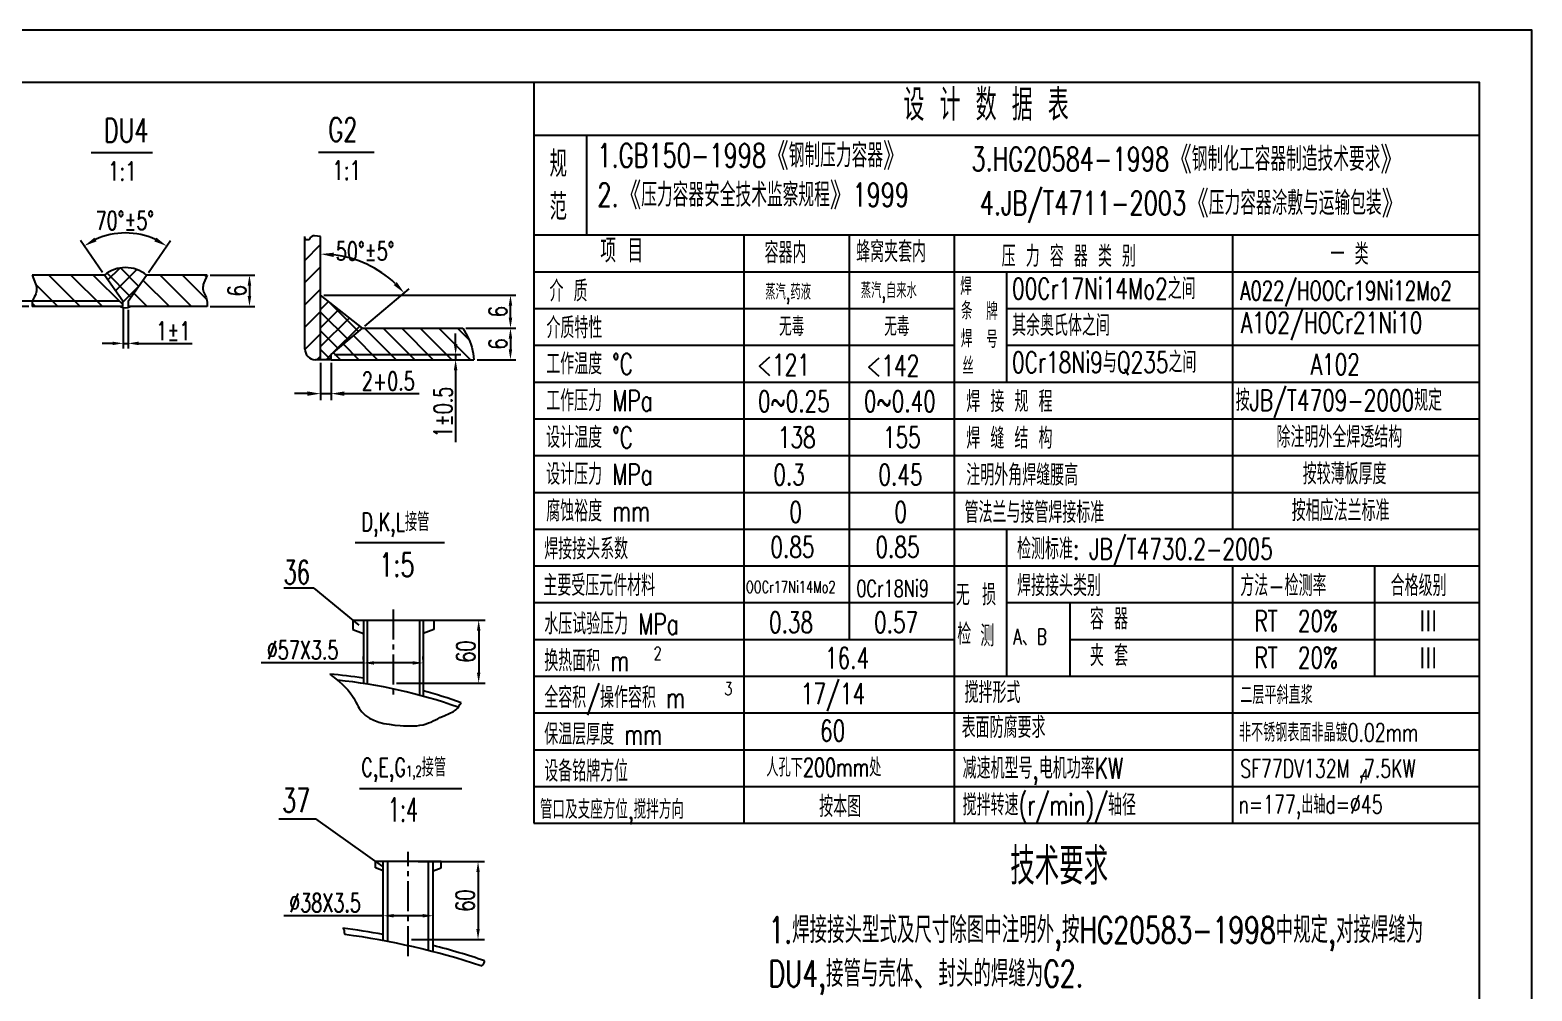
# Model space of a CAD drawing. Extents: x 946 to 3405, y -336 to 946.
# Drawn here: x 1253.6 to 1539.5, y 670.5 to 853.4 of the extents above; entities that cross this region are included whole.
import ezdxf

# ---------------------------------------------------------------- set-up
doc = ezdxf.new("R2010")
doc.units = 0
doc.header["$MEASUREMENT"] = 0
doc.linetypes.add('CENTER2', pattern=[28.575, 19.05, -3.175, 3.175, -3.175])
doc.linetypes.add('DIVIDE', pattern=[31.75, 12.7, -6.35, 0, -6.35, 0, -6.35])
doc.layers.get('0').update_dxf_attribs({"linetype": 'CONTINUOUS'})
doc.layers.get('DEFPOINTS').update_dxf_attribs({"linetype": 'CONTINUOUS'})
for name, color, linetype in [('中心线', 1, 'CENTER2'), ('双点划线', 2, 'DIVIDE'), ('图层1', 4, 'CONTINUOUS'), ('标注线', 3, 'CONTINUOUS'), ('粗实线', 7, 'CONTINUOUS'), ('细实线', 4, 'CONTINUOUS')]:
    doc.layers.add(name, color=color, linetype=linetype)
doc.styles.get("Standard").update_dxf_attribs({"font": 'romans.shx', "width": 0.7, "height": 3.5, "bigfont": 'hz129.shx'})
doc.styles.add('STYLE1', font='romans.shx', dxfattribs={"width": 0.7, "height": 3.5, "bigfont": 'hz129.shx'})
doc.dimstyles.new('ISO-25', dxfattribs={"dimtxt": 2.5, "dimasz": 2.5, "dimexe": 1.25, "dimexo": 0.625, "dimtad": 1, "dimdec": 0, "dimlfac": 4, "dimdsep": 46, "dimtxsty": 'STYLE1', "dimcen": 0, "dimclrd": 256, "dimclre": 256, "dimclrt": 256, "dimadec": 0, "dimazin": 0, "dimtfac": 1, "dimtdec": 0, "dimtmove": 0, "dimatfit": 3, "dimfxl": 1, "dimtolj": 1, "dimtzin": 0, "dimarcsym": 0})
doc.dimstyles.get("Standard").update_dxf_attribs({"dimtxt": 2.5, "dimasz": 2.5, "dimexe": 1.25, "dimexo": 0.625, "dimtad": 1, "dimdec": 0, "dimlfac": 4, "dimzin": 4, "dimdsep": 46, "dimtxsty": 'STYLE1', "dimcen": 0, "dimclrd": 256, "dimclre": 256, "dimclrt": 256, "dimadec": 0, "dimazin": 0, "dimtfac": 1, "dimtdec": 0, "dimtmove": 0, "dimatfit": 3, "dimfxl": 1, "dimtolj": 1, "dimtzin": 0, "dimarcsym": 0})

# ---------------------------------------------------------------- blocks, each defined once
blk = doc.blocks.new('*D0')
at = {"layer": 'DEFPOINTS', "color": 0}
for p in [(1308.94, 802.94), (1345.08, 802.94), (1345.08, 796.64)]:
    blk.add_point(p, dxfattribs=at)
at = {"layer": '标注线', "lineweight": -2}
for p, q in [((1309.57, 802.94), (1346.08, 802.94)), ((1345.08, 798.64), (1345.08, 800.94)), ((1345.71, 796.64), (1346.08, 796.64))]:
    blk.add_line(p, q, dxfattribs=at)
at = {"layer": '标注线'}
for points in [[(1344.75, 800.94), (1345.41, 800.94), (1345.08, 802.94)], [(1344.75, 798.64), (1345.41, 798.64), (1345.08, 796.64)]]:
    blk.add_solid(points, dxfattribs=at)
at = {"layer": '标注线', "insert": (1342.71, 799.79), "char_height": 3.5, "attachment_point": 5, "rotation": 90, "style": 'STYLE1'}
blk.add_mtext('\\A1;6', dxfattribs=at)
blk = doc.blocks.new('*D1')
at = {"layer": 'DEFPOINTS', "color": 0}
for p in [(1287.32, 806.76), (1287.32, 800.76), (1295.4, 800.76)]:
    blk.add_point(p, dxfattribs=at)
at = {"layer": '标注线', "lineweight": -2}
for p, q in [((1287.94, 806.76), (1296.4, 806.76)), ((1295.4, 804.76), (1295.4, 802.76)), ((1287.94, 800.76), (1296.4, 800.76))]:
    blk.add_line(p, q, dxfattribs=at)
at = {"layer": '标注线'}
for points in [[(1295.06, 804.76), (1295.73, 804.76), (1295.4, 806.76)], [(1295.06, 802.76), (1295.73, 802.76), (1295.4, 800.76)]]:
    blk.add_solid(points, dxfattribs=at)
at = {"layer": '标注线', "insert": (1293.02, 803.76), "char_height": 3.5, "attachment_point": 5, "rotation": 90, "style": 'STYLE1'}
blk.add_mtext('\\A1;6', dxfattribs=at)
blk = doc.blocks.new('*D2')
at = {"layer": 'DEFPOINTS', "color": 0}
for p in [(1335.99, 796.64), (1338.08, 790.64), (1345.08, 790.64)]:
    blk.add_point(p, dxfattribs=at)
at = {"layer": '标注线', "lineweight": -2}
for p, q in [((1336.61, 796.64), (1346.08, 796.64)), ((1345.08, 794.64), (1345.08, 792.64)), ((1338.71, 790.64), (1346.08, 790.64))]:
    blk.add_line(p, q, dxfattribs=at)
at = {"layer": '标注线'}
for points in [[(1344.75, 794.64), (1345.41, 794.64), (1345.08, 796.64)], [(1344.75, 792.64), (1345.41, 792.64), (1345.08, 790.64)]]:
    blk.add_solid(points, dxfattribs=at)
at = {"layer": '标注线', "insert": (1342.71, 793.64), "char_height": 3.5, "attachment_point": 5, "rotation": 90, "style": 'STYLE1'}
blk.add_mtext('\\A1;6', dxfattribs=at)
blk = doc.blocks.new('*D3')
at = {"layer": 'DEFPOINTS', "color": 0}
for p in [(1271.34, 801.08), (1272.29, 800.76), (1272.29, 793.75)]:
    blk.add_point(p, dxfattribs=at)
at = {"layer": '标注线', "lineweight": -2}
for p, q in [((1271.34, 800.46), (1271.34, 792.75)), ((1272.29, 800.14), (1272.29, 792.75)), ((1269.34, 793.75), (1267.34, 793.75)), ((1271.34, 793.75), (1272.29, 793.75)), ((1274.29, 793.75), (1284.48, 793.75))]:
    blk.add_line(p, q, dxfattribs=at)
at = {"layer": '标注线'}
for points in [[(1269.34, 794.08), (1269.34, 793.41), (1271.34, 793.75)], [(1274.29, 794.08), (1274.29, 793.41), (1272.29, 793.75)]]:
    blk.add_solid(points, dxfattribs=at)
at = {"layer": '标注线', "insert": (1280.88, 796.12), "char_height": 3.5, "attachment_point": 5, "style": 'STYLE1'}
blk.add_mtext('\\A1;1%%p1', dxfattribs=at)
blk = doc.blocks.new('*D4')
at = {"layer": 'DEFPOINTS', "color": 0}
for p in [(1251.05, 800.76), (1254.06, 800.76), (1271.29, 801.76)]:
    blk.add_point(p, dxfattribs=at)
at = {"layer": '标注线', "lineweight": -2}
for p, q in [((1251.05, 803.76), (1251.05, 805.76)), ((1270.66, 801.76), (1250.05, 801.76)), ((1253.43, 800.76), (1250.05, 800.76)), ((1251.05, 801.76), (1251.05, 800.76)), ((1251.05, 798.76), (1251.05, 788.99))]:
    blk.add_line(p, q, dxfattribs=at)
at = {"layer": '标注线'}
for points in [[(1250.72, 803.76), (1251.39, 803.76), (1251.05, 801.76)], [(1250.72, 798.76), (1251.39, 798.76), (1251.05, 800.76)]]:
    blk.add_solid(points, dxfattribs=at)
at = {"layer": '标注线', "insert": (1248.68, 792.59), "char_height": 3.5, "attachment_point": 5, "rotation": 90, "style": 'STYLE1'}
blk.add_mtext('\\A1;1+1', dxfattribs=at)
blk = doc.blocks.new('*D5')
at = {"layer": 'DEFPOINTS', "color": 0}
for p in [(1274.56, 814.48), (1267.79, 806.76), (1275.79, 806.76), (1271.29, 801.76), (1272.29, 801.76)]:
    blk.add_point(p, dxfattribs=at)
at = {"layer": '标注线', "lineweight": -2}
for p, q in [((1267.43, 807.27), (1263.21, 813.3)), ((1276.15, 807.27), (1280.37, 813.3))]:
    blk.add_line(p, q, dxfattribs=at)
blk.add_arc((1271.79, 801.05), 13.71, 65.4619, 114.5381, dxfattribs=at)
at = {"layer": '标注线'}
for points in [[(1266.3, 813.16), (1265.89, 813.88), (1263.93, 812.28)], [(1277.69, 813.88), (1277.28, 813.16), (1279.65, 812.28)]]:
    blk.add_solid(points, dxfattribs=at)
at = {"layer": '标注线', "insert": (1271.67, 817.13), "char_height": 3.5, "attachment_point": 5, "style": 'STYLE1'}
blk.add_mtext('\\A1;70%%d%%p5%%d', dxfattribs=at)
blk = doc.blocks.new('*D6')
at = {"layer": 'DEFPOINTS', "color": 0}
for p in [(1308.94, 790.64), (1310.94, 790.64), (1310.94, 784.18)]:
    blk.add_point(p, dxfattribs=at)
at = {"layer": '标注线', "lineweight": -2}
for p, q in [((1308.94, 790.02), (1308.94, 782.93)), ((1310.94, 790.02), (1310.94, 782.93)), ((1306.44, 784.18), (1303.94, 784.18)), ((1308.94, 784.18), (1310.94, 784.18)), ((1313.44, 784.18), (1327.69, 784.18))]:
    blk.add_line(p, q, dxfattribs=at)
at = {"layer": '标注线'}
for points in [[(1306.44, 784.6), (1306.44, 783.77), (1308.94, 784.18)], [(1313.44, 784.6), (1313.44, 783.77), (1310.94, 784.18)]]:
    blk.add_solid(points, dxfattribs=at)
at = {"layer": '标注线', "insert": (1321.82, 786.56), "char_height": 3.5, "attachment_point": 5, "style": 'STYLE1'}
blk.add_mtext('\\A1;2+0.5', dxfattribs=at)
blk = doc.blocks.new('*D7')
at = {"layer": 'DEFPOINTS', "color": 0}
for p in [(1308.94, 814.11), (1320.36, 807.33), (1316.9, 796.64), (1308.94, 790.64), (1310.94, 791.64)]:
    blk.add_point(p, dxfattribs=at)
at = {"layer": '标注线', "lineweight": -2}
blk.add_line((1317.38, 797.04), (1325.82, 804.13), dxfattribs=at)
blk.add_arc((1308.94, 789.96), 20.79, 46.8955, 83.1045, dxfattribs=at)
at = {"layer": '标注线'}
for points in [[(1311.41, 810.18), (1311.46, 811.01), (1308.94, 810.75)], [(1323.45, 805.42), (1322.84, 804.85), (1324.87, 803.32)]]:
    blk.add_solid(points, dxfattribs=at)
at = {"layer": '标注线', "insert": (1317.41, 811.32), "char_height": 3.5, "attachment_point": 5, "style": 'STYLE1'}
blk.add_mtext('\\A1;50%%d%%p5%%d', dxfattribs=at)
blk = doc.blocks.new('*D8')
at = {"layer": 'DEFPOINTS', "color": 0}
for p in [(1310.94, 791.61), (1334.64, 790.64), (1334.64, 790.64)]:
    blk.add_point(p, dxfattribs=at)
at = {"layer": '标注线', "lineweight": -2}
for p, q in [((1334.64, 793.61), (1334.64, 795.61)), ((1311.57, 791.61), (1335.64, 791.61)), ((1334.01, 790.64), (1333.64, 790.64)), ((1334.64, 791.61), (1334.64, 790.64)), ((1334.64, 788.64), (1334.64, 774.97))]:
    blk.add_line(p, q, dxfattribs=at)
at = {"layer": '标注线'}
for points in [[(1334.3, 793.61), (1334.97, 793.61), (1334.64, 791.61)], [(1334.3, 788.64), (1334.97, 788.64), (1334.64, 790.64)]]:
    blk.add_solid(points, dxfattribs=at)
at = {"layer": '标注线', "insert": (1332.26, 780.67), "char_height": 3.5, "attachment_point": 5, "rotation": 90, "style": 'STYLE1'}
blk.add_mtext('\\A1;1%%p0.5', dxfattribs=at)
blk = doc.blocks.new('*D9')
at = {"layer": 'DEFPOINTS', "color": 0}
for p in [(1326.91, 695.1), (1325.61, 680.27), (1338.91, 680.27)]:
    blk.add_point(p, dxfattribs=at)
at = {"layer": '标注线', "lineweight": -2}
for p, q in [((1327.53, 695.1), (1340.16, 695.1)), ((1338.91, 693.1), (1338.91, 682.27)), ((1326.23, 680.27), (1340.16, 680.27))]:
    blk.add_line(p, q, dxfattribs=at)
at = {"layer": '标注线'}
for points in [[(1338.58, 693.1), (1339.24, 693.1), (1338.91, 695.1)], [(1338.58, 682.27), (1339.24, 682.27), (1338.91, 680.27)]]:
    blk.add_solid(points, dxfattribs=at)
at = {"layer": '标注线', "insert": (1336.46, 687.68), "char_height": 3.5, "attachment_point": 5, "rotation": 90, "style": 'STYLE1'}
blk.add_mtext('\\A1;60', dxfattribs=at)
blk = doc.blocks.new('*D10')
at = {"layer": 'DEFPOINTS', "color": 0}
for p in [(1320.86, 684.8), (1320.86, 683.36), (1330.36, 684.02)]:
    blk.add_point(p, dxfattribs=at)
at = {"layer": '标注线', "lineweight": -2}
for p, q in [((1320.86, 684.8), (1301.92, 684.8)), ((1320.86, 683.98), (1320.86, 686.05)), ((1328.36, 684.8), (1322.86, 684.8)), ((1330.36, 684.65), (1330.36, 686.05))]:
    blk.add_line(p, q, dxfattribs=at)
at = {"layer": '标注线'}
for points in [[(1322.86, 685.13), (1322.86, 684.46), (1320.86, 684.8)], [(1328.36, 685.13), (1328.36, 684.46), (1330.36, 684.8)]]:
    blk.add_solid(points, dxfattribs=at)
at = {"layer": '标注线', "insert": (1309.79, 687.25), "char_height": 3.5, "attachment_point": 5, "style": 'STYLE1'}
blk.add_mtext('\\A1;%%c38X3.5', dxfattribs=at)
blk = doc.blocks.new('*D11')
at = {"layer": 'DEFPOINTS', "color": 0}
for p in [(1322.78, 741.08), (1322.78, 729.08), (1339.03, 729.08)]:
    blk.add_point(p, dxfattribs=at)
at = {"layer": '标注线', "lineweight": -2}
for p, q in [((1323.4, 741.08), (1340.28, 741.08)), ((1339.03, 739.08), (1339.03, 731.08)), ((1323.4, 729.08), (1340.28, 729.08))]:
    blk.add_line(p, q, dxfattribs=at)
at = {"layer": '标注线'}
for points in [[(1338.7, 739.08), (1339.36, 739.08), (1339.03, 741.08)], [(1338.7, 731.08), (1339.36, 731.08), (1339.03, 729.08)]]:
    blk.add_solid(points, dxfattribs=at)
at = {"layer": '标注线', "insert": (1336.58, 735.08), "char_height": 3.5, "attachment_point": 5, "rotation": 90, "style": 'STYLE1'}
blk.add_mtext('\\A1;60', dxfattribs=at)
blk = doc.blocks.new('*D12')
at = {"layer": 'DEFPOINTS', "color": 0}
for p in [(1317.08, 732.92), (1328.48, 732.92), (1328.48, 732.92)]:
    blk.add_point(p, dxfattribs=at)
at = {"layer": '标注线', "lineweight": -2}
for p, q in [((1317.08, 732.92), (1297.64, 732.92)), ((1317.08, 733.55), (1317.08, 734.17)), ((1326.48, 732.92), (1319.08, 732.92)), ((1328.48, 733.55), (1328.48, 734.17))]:
    blk.add_line(p, q, dxfattribs=at)
at = {"layer": '标注线'}
for points in [[(1319.08, 733.25), (1319.08, 732.59), (1317.08, 732.92)], [(1326.48, 733.25), (1326.48, 732.59), (1328.48, 732.92)]]:
    blk.add_solid(points, dxfattribs=at)
at = {"layer": '标注线', "insert": (1305.51, 735.37), "char_height": 3.5, "attachment_point": 5, "style": 'STYLE1'}
blk.add_mtext('\\A1;%%C57X3.5', dxfattribs=at)

msp = doc.modelspace()

# ---------------------------------------------------------------- hatches: boundary and pattern name
at = {"layer": '标注线'}
h = msp.add_hatch(dxfattribs=at)
h.set_pattern_fill('ANSI31', color=3, scale=3, angle=90, style=0)
h.set_pattern_definition([(45, (1742.9963, 258.067), (2.12132, -2.12132), [])])
h.paths.add_polyline_path([(1305.94314, 792.64015, 0.414213562), (1307.94314, 790.64015), (1308.94314, 790.64015), (1308.94314, 814.10761), (1307.77021, 814.22384, 0.318947484), (1306.91351, 813.73479, -0.687059814), (1305.94314, 813.80064)])
h = msp.add_hatch(dxfattribs=at)
h.set_pattern_fill('ANSI31', color=3, scale=3, angle=-90, style=0)
h.set_pattern_definition([(315, (650.3824, 2096.6193), (2.1213203, 2.1213203), [])])
h.paths.add_polyline_path([(1287.31943, 800.76232, 0.183135497), (1286.88938, 803.0295, -0.237654823), (1286.7053, 805.24065), (1287.31943, 806.76232), (1279.43037, 806.76232), (1275.79067, 806.76232), (1272.28963, 801.76232), (1272.28963, 800.76232)])
h.paths.add_polyline_path([(1271.28963, 800.76232), (1271.28963, 801.76232), (1267.7886, 806.76232), (1254.05695, 806.76232), (1254.69389, 805.05639, -0.238306689), (1254.41777, 802.56885, 0.192992773), (1254.05695, 800.76232)])
h = msp.add_hatch(dxfattribs=at)
h.set_pattern_fill('NET', color=3, scale=20, angle=-45, style=0)
h.set_pattern_definition([(315, (-647.2415, 85.1297), (1.767767, 1.767767), []), (45, (-647.2415, 85.1297), (-1.767767, 1.767767), [])])
h.paths.add_polyline_path([(1271.28963, 801.76232), (1271.28963, 800.76232), (1270.87553, 800.76232, 0.282910094), (1272.70374, 800.76232), (1272.28963, 800.76232), (1272.28963, 801.76232), (1275.79067, 806.76232, 0.350852113), (1267.7886, 806.76232)])
h = msp.add_hatch(dxfattribs=at)
h.set_pattern_fill('NET', color=3, scale=20, angle=45, style=0)
h.set_pattern_definition([(45, (-609.3528, 172.392), (-1.767767, 1.767767), []), (135, (-609.3528, 172.392), (-1.767767, -1.767767), [])])
h.paths.add_polyline_path([(1308.94314, 790.64015), (1310.94314, 790.64015), (1310.94314, 791.64015), (1316.90191, 796.64015), (1308.94314, 802.94224)])
h = msp.add_hatch(dxfattribs=at)
h.set_pattern_fill('ANSI31', color=3, scale=20, angle=90, style=0)
h.set_pattern_definition([(135, (-609.3528, 188.3265), (-1.767767, -1.767767), [])])
h.paths.add_polyline_path([(1316.90477, 796.64254), (1310.94314, 791.64015), (1310.94314, 790.64015), (1338.0836, 790.64015, 0.12400495), (1336.80952, 795.20102), (1335.98577, 796.64254)])

# ---------------------------------------------------------------- linework, layer by layer
for p, q in [((1349.5282, 843.39154), (1349.5282, 702.39154)), ((1305.94314, 792.64015), (1305.94314, 814.10761)), ((1308.94314, 790.64015), (1308.94314, 814.10761)), ((1267.7886, 806.76232), (1254.05695, 806.76232)), ((1271.28963, 801.76232), (1267.7886, 806.76232)), ((1272.28963, 801.76232), (1275.79067, 806.76232)), ((1287.31943, 806.76232), (1275.79067, 806.76232)), ((1271.28963, 800.76232), (1254.05695, 800.76232)), ((1271.28963, 800.76232), (1271.28963, 801.76232)), ((1271.28963, 800.76232), (1271.28963, 801.76232)), ((1272.28963, 801.76232), (1272.28963, 800.76232)), ((1287.31943, 800.76232), (1272.28963, 800.76232)), ((1316.90191, 796.64015), (1308.94314, 802.94224)), ((1310.94314, 791.64015), (1316.90191, 796.64015)), ((1316.96138, 796.64254), (1335.98577, 796.64254)), ((1308.94314, 790.64015), (1307.94314, 790.64015)), ((1310.94314, 790.64015), (1308.94314, 790.64015)), ((1310.94314, 790.64015), (1310.94314, 791.64015)), ((1310.94314, 790.64015), (1338.0836, 790.64015)), ((1315.07683, 741.07819), (1315.07683, 739.27819)), ((1315.07683, 741.07819), (1330.47683, 741.07819)), ((1317.07683, 741.07819), (1317.07683, 728.98675)), ((1317.77683, 741.07819), (1317.77683, 728.89972)), ((1327.77683, 741.07819), (1327.77683, 726.76265)), ((1328.47683, 741.07819), (1328.47683, 726.57259)), ((1330.47683, 741.07819), (1330.47683, 739.27819)), ((1315.07683, 739.27819), (1317.07683, 738.55025)), ((1330.47683, 739.27819), (1328.47683, 738.55025)), ((1349.5282, 702.39154), (1529.5282, 702.39154))]:
    msp.add_line(p, q)
at = {"color": 0, "linetype": 'ByBlock'}
msp.add_line((1270.66463, 800.76232), (1259.32857, 800.76232), dxfattribs=at)
msp.add_lwpolyline([(1529.5282, 22.39154), (1529.5282, 843.39154), (970.5282, 843.39154), (970.5282, 22.39154)], close=True)
for centre, radius, start, end in [((1271.78963, 801.76232), 6.40377, 51.3329418, 128.6670582), ((1271.78963, 802.24856), 1.74485, 238.4065127, 301.5934873), ((1307.94314, 792.64015), 2, 180, 270), ((1301.83166, 629.82198), 101.35261, 81.3489, 84.9859884), ((1301.83166, 629.82198), 100.35261, 70.6224326, 84.0979152), ((1301.83166, 629.82198), 101.35261, 70.4870935, 74.7580465)]:
    msp.add_arc(centre, radius, start, end)
at = {"layer": '中心线', "ltscale": 0.3}
for p, q in [((1322.77683, 743.08833), (1322.77683, 726.01612)), ((1325.60725, 677.07081), (1325.60725, 696.97719))]:
    msp.add_line(p, q, dxfattribs=at)
at = {"layer": '图层1'}
for p, q in [((1349.5282, 833.39154), (1529.5282, 833.39154)), ((1359.5282, 833.39154), (1359.5282, 814.39154)), ((1349.5282, 814.39154), (1529.5282, 814.39154)), ((1389.5282, 814.39154), (1389.5282, 702.39154)), ((1409.5282, 814.39154), (1409.5282, 737.39154)), ((1429.5282, 814.39154), (1429.5282, 702.39154)), ((1482.5282, 814.39154), (1482.5282, 758.39154)), ((1349.5282, 807.39154), (1529.5282, 807.39154)), ((1439.5282, 807.39154), (1439.5282, 786.39154)), ((1349.5282, 800.39154), (1429.5282, 800.39154)), ((1439.5282, 800.39154), (1529.5282, 800.39154)), ((1439.5282, 800.39154), (1529.5282, 800.39154)), ((1349.5282, 793.39154), (1429.5282, 793.39154)), ((1439.5282, 793.39154), (1529.5282, 793.39154)), ((1349.5282, 786.39154), (1529.5282, 786.39154)), ((1349.5282, 779.39154), (1529.5282, 779.39154)), ((1349.5282, 772.39154), (1529.5282, 772.39154)), ((1349.5282, 765.39154), (1529.5282, 765.39154)), ((1349.5282, 758.39154), (1529.5282, 758.39154)), ((1439.5282, 758.39154), (1439.5282, 730.39154)), ((1349.5282, 751.39154), (1529.5282, 751.39154)), ((1482.5282, 751.39154), (1482.5282, 702.39154)), ((1509.5282, 751.39154), (1509.5282, 730.39154)), ((1349.5282, 744.39154), (1429.5282, 744.39154)), ((1439.5282, 744.39154), (1529.5282, 744.39154)), ((1439.5282, 744.39154), (1529.5282, 744.39154)), ((1451.5282, 744.39154), (1451.5282, 730.39154)), ((1349.5282, 737.39154), (1429.5282, 737.39154)), ((1451.5282, 737.39154), (1529.5282, 737.39154)), ((1349.5282, 730.39154), (1429.5282, 730.39154)), ((1429.5282, 730.39154), (1529.5282, 730.39154)), ((1349.5282, 723.39154), (1429.5282, 723.39154)), ((1429.5282, 723.39154), (1529.5282, 723.39154)), ((1349.5282, 716.39154), (1529.5282, 716.39154)), ((1349.5282, 709.39154), (1529.5282, 709.39154))]:
    msp.add_line(p, q, dxfattribs=at)
at = {"layer": '标注线'}
for p, q in [((1265.23453, 830.08908), (1276.91976, 830.08908)), ((1308.56158, 830.15812), (1319.116, 830.15812)), ((1315.53975, 755.87276), (1332.51273, 755.87276)), ((1307.62432, 747.164), (1301.94484, 747.164)), ((1307.62432, 747.164), (1316.2217, 740.08334)), ((1316.34711, 708.99706), (1335.82047, 708.99706)), ((1300.97415, 703.2654), (1308.04281, 703.2654)), ((1320.80218, 694.18782), (1308.04281, 703.2654))]:
    msp.add_line(p, q, dxfattribs=at)
at = {"layer": '标注线', "color": 3}
for points in [[(1308.94314, 814.10761), (1307.77021, 814.22384, 0.318947484), (1306.91351, 813.73479, -0.93443733), (1305.94314, 814.10761, 1.354755462), (1305.94314, 814.10761, -1.447562087)], [(1254.05695, 806.76232), (1254.69389, 805.05639, -0.238306689), (1254.41777, 802.56885, 0.192992773), (1254.05695, 800.76232)], [(1287.31943, 806.76232), (1286.7053, 805.24065, 0.237654823), (1286.88938, 803.0295, -0.183135497), (1287.31943, 800.76232, -0.135614853)], [(1335.98577, 796.64254), (1336.80952, 795.20102, -0.12400495), (1338.0836, 790.64015, -0.12400495)]]:
    msp.add_lwpolyline(points, format="xyb", dxfattribs=at)
at = {"layer": '标注线'}
for points in [[(1310.68981, 730.78675), (1315.01828, 726.58184), (1316.79834, 723.59162), (1324.08036, 721.00547), (1329.01596, 721.32874), (1332.57606, 722.94508), (1334.67975, 723.9957), (1335.68538, 725.35353)], [(1313.15154, 682.43693), (1313.42629, 681.97444), (1313.43797, 681.55458), (1313.54957, 681.2303)], [(1339.40991, 675.26752), (1339.95047, 675.55495), (1340.16348, 676.22272)]]:
    msp.add_spline(points, degree=3, dxfattribs=at)
at = {"layer": '粗实线'}
for p, q in [((1331.85725, 695.09796), (1319.35725, 695.09796)), ((1319.35725, 693.89856), (1319.35725, 695.09796)), ((1320.85725, 680.06506), (1320.85725, 695.09796)), ((1321.73225, 679.89883), (1321.73225, 695.09796)), ((1329.48225, 678.17166), (1329.48225, 695.09796)), ((1330.35725, 677.94743), (1330.35725, 695.09796)), ((1331.85725, 693.89856), (1331.85725, 695.09796)), ((1320.85725, 693.35261), (1319.35725, 693.89856)), ((1330.35725, 693.35261), (1331.85725, 693.89856))]:
    msp.add_line(p, q, dxfattribs=at)
for radius, start, end in [(141.145, 79.5125348, 82.6791161), (140, 71.577112, 82.4546221), (141.145, 71.4094282, 75.5623041)]:
    msp.add_arc((1295.16598, 542.44254), radius, start, end, dxfattribs=at)
at = {"layer": '细实线'}
msp.add_lwpolyline([(1539.5282, 12.39154), (1539.5282, 853.39154), (945.5282, 853.39154), (945.5282, 12.39154)], close=True, dxfattribs=at)

# ---------------------------------------------------------------- texts
at = {"layer": '双点划线', "color": 3, "linetype": 'Continuous', "insert": (1320.0702, 753.86302), "char_height": 4.5, "width": 13.7557796, "attachment_point": 1, "style": 'STYLE1'}
msp.add_mtext('1:5', dxfattribs=at)
at = {"layer": '标注线', "style": 'STYLE1'}
for s, height, width, p in [('规', 5, 0.7, (1352.51404, 825.40494)), ('范', 5, 0.7, (1352.51404, 817.21376)), ('容器内', 4, 0.7, (1393.45196, 809.00918)), ('蜂窝夹套内', 4, 0.7, (1410.88998, 809.19303)), ('压 力 容 器 类 别', 4, 0.7, (1438.58201, 808.33701)), ('一 类', 4, 0.7, (1501.18001, 808.73666)), ('焊', 3.3, 0.7, (1430.68945, 802.94787)), ('00Cr17Ni14Mo2之间', 4, 0.7, (1440.55854, 802.15973)), ('A022/HOOCr19Ni12Mo2', 3.6, 0.7, (1483.9892, 801.98798)), ('介 质', 4, 0.7, (1352.51404, 801.70744)), ('条', 3.3, 0.7, (1430.84525, 798.31699)), ('牌', 3.3, 0.7, (1435.6415, 798.18909)), ('介质特性', 4, 0.7, (1351.93224, 794.70744)), ('其余奥氏体之间', 4, 0.7, (1440.55854, 795.15973)), ('A102/HOCr21Ni10', 4, 0.7, (1484.10653, 795.71916)), ('焊', 3.3, 0.7, (1430.81533, 792.9929)), ('号', 3.3, 0.7, (1435.6415, 792.88236)), ('工作温度 %%DC', 4, 0.7, (1351.88477, 787.83092)), ('0Cr18Ni9与Q235之间', 4, 0.7, (1440.55854, 788.15973)), ('<121', 4, 0.7, (1392.00114, 787.66416)), ('<142', 4, 0.7, (1412.81613, 787.49933)), ('丝', 3.3, 0.7, (1431.08045, 787.81612)), ('A102', 4, 0.7, (1497.40535, 787.75883)), ('工作压力 MPa', 4, 0.7, (1351.88477, 780.83092)), ('0~0.25', 4, 0.7, (1392.18477, 780.70398)), ('0~0.40', 4, 0.7, (1412.35833, 780.70398)), ('焊 接 规 程', 4, 0.7, (1431.8593, 780.68199)), ('按JB/T4709-2000规定', 4, 0.7, (1483.12987, 780.90734)), ('设计温度 %%DC', 4, 0.7, (1351.88477, 773.83092)), ('138', 4, 0.7, (1395.97844, 773.8333)), ('155', 4, 0.7, (1415.97844, 773.8333)), ('焊 缝 结 构', 4, 0.7, (1431.8593, 773.68199)), ('除注明外全焊透结构', 4, 0.7, (1490.89182, 773.90734)), ('设计压力 MPa', 4, 0.7, (1351.88477, 766.83092)), ('0.3', 4, 0.7, (1395.11259, 766.76571)), ('0.45', 4, 0.7, (1415.11259, 766.76571)), ('注明外角焊缝腰高', 4, 0.7, (1431.8593, 766.68199)), ('按较薄板厚度', 4, 0.7, (1495.88566, 766.90734)), ('腐蚀裕度 mm', 4, 0.7, (1351.88477, 759.83092)), ('0', 4, 0.7, (1398.16888, 759.65954)), ('0', 4, 0.7, (1418.16888, 759.65954)), ('管法兰与接管焊接标准', 4, 0.7, (1431.51404, 759.56699)), ('按相应法兰标准', 4, 0.7, (1493.79147, 759.90734)), ('焊接接头系数', 4, 0.7, (1351.51404, 752.62439)), ('检测标准: JB/T4730.2-2005', 4, 0.7, (1441.51404, 752.63701)), ('36', 4.5, 0.65, (1301.89571, 747.93531)), ('主要受压元件材料', 4, 0.7, (1351.33881, 745.67603)), ('焊接接头类别', 4, 0.7, (1441.51404, 745.63701)), ('方法-检测率', 4, 0.7, (1483.99592, 745.63701)), ('合格级别', 4, 0.7, (1512.62944, 745.63701)), ('0Cr18Ni9', 3.2, 0.7, (1410.91785, 745.50202)), ('无', 4, 0.7, (1429.86406, 743.86098)), ('损', 4, 0.7, (1434.85776, 743.87714)), ('水压试验压力 MPa', 4, 0.7, (1351.51404, 738.33701)), ('0.38', 4, 0.7, (1394.29138, 738.67168)), ('0.57', 4, 0.7, (1414.29138, 738.67168)), ('检', 4, 0.7, (1430.12512, 736.38968)), ('RT  20%', 4, 0.7, (1486.68446, 738.89315)), ('测', 4, 0.7, (1434.52871, 736.07899)), ('换热面积 m', 4, 0.7, (1351.51404, 731.33701)), ('2', 2.5, 0.7, (1372.35583, 733.49284)), ('16.4', 4, 0.7, (1404.94478, 731.85704)), ('RT  20%', 4, 0.7, (1486.68446, 731.89315)), ('全容积/操作容积 m', 4, 0.7, (1351.51404, 724.33701)), ('3', 2.5, 0.7, (1385.80287, 726.76438)), ('保温层厚度 mm', 4, 0.7, (1351.51404, 717.33701)), ('设备铭牌方位', 4, 0.7, (1351.51404, 710.33701)), ('37', 4.5, 0.7, (1301.59964, 704.50302)), ('1:4', 4.5, 0.6, (1321.73143, 702.72833)), ('管口及支座方位,搅拌方向', 3.6, 0.7, (1350.6842, 703.24246)), ('按本图', 4, 0.7, (1403.84853, 703.59456))]:
    msp.add_text(s, height=height, dxfattribs=dict(at, width=width)).set_placement(p)
at = {"layer": '标注线', "attachment_point": 1}
for s, insert, char_height, width in [('DU4', (1267.68296, 836.55013), 4.5, 14.6591), ('G2', (1310.41221, 836.68427), 4.5, 58.7786), ('1:1', (1268.48582, 828.32822), 3.6, 16.5), ('1:1', (1311.18788, 828.50051), 3.6, 16.5)]:
    msp.add_mtext(s, dxfattribs=dict(at, insert=insert, char_height=char_height, width=width))
at = {"layer": '标注线', "attachment_point": 1, "style": 'STYLE1'}
for s, insert, char_height, width in [('1.GB150-1998{\\fFangSong_GB2312|b0|i0|c134|p49;《}钢制压力容器{\\fFangSong_GB2312|b0|i0|c134|p49;》\\P}2.{\\fFangSong_GB2312|b0|i0|c134|p49;《}压力容器安全技术监察规程{\\fFangSong_GB2312|b0|i0|c134|p49;》}1999', (1361.62011, 831.77257), 4.5, 100), ('3.HG20584-1998{\\fFangSong_GB2312|b0|i0|c134|p49;《}钢制化工容器制造技术要求{\\fFangSong_GB2312|b0|i0|c134|p49;》}', (1432.80939, 831.08401), 4.5, 112), ('4.JB/T4711-2003{\\fSimSun|b0|i0|c134|p2;《}压力容器涂敷与运输包装{\\fSimSun|b0|i0|c134|p2;》}', (1434.42326, 822.70485), 4.5, 112), ('项 目', (1362.18396, 813.63155), 4.5, 17.3438603), ('D,K,L接管', (1316.70361, 761.51256), 3.5, 19.0668109), ('容 器', (1455.39307, 743.2861), 4, 23.0163958), ('{\\fSimSun|b0|i0|c134|p2;Ⅲ\\fU+FFB7ￂￋￎ_GB|b0|i0|c134|p49;}', (1517.87282, 742.92054), 4, 20), ('A{\\fFangSong_GB2312|b0|i0|c134|p49;、}B', (1440.80211, 739.42112), 3, 12.7624), ('夹 套', (1455.39307, 736.2861), 4, 24.0875452), ('{\\fSimSun|b0|i0|c134|p2;Ⅲ\\fU+FFB7ￂￋￎ_GB|b0|i0|c134|p49;}', (1517.87282, 735.92054), 4, 20), ('搅拌形式', (1431.5161, 729.2861), 4, 23.49245), ('表面防腐要求', (1430.96232, 722.63981), 4, 33.7729794), ('C,E,G{\\H0.5714x;1,2}接管', (1316.68281, 714.80193), 3.5, 21.0417162), ('{\\H1.75x;人孔下200mm处}', (1393.77842, 714.78751), 2, 41.2318)]:
    msp.add_mtext(s, dxfattribs=dict(at, insert=insert, char_height=char_height, width=width))
at = {"layer": '标注线', "color": 3, "insert": (1389.89525, 748.50574), "char_height": 2.268, "width": 7.3356119, "attachment_point": 1, "style": 'STYLE1'}
msp.add_mtext('OOCr17Ni14Mo2', dxfattribs=at)
at = {"layer": '细实线', "color": 3, "style": 'STYLE1', "width": 0.7}
for s, height, p in [('蒸汽,药液', 2.939328, (1393.57868, 802.08511)), ('蒸汽,自来水', 2.939328, (1411.77835, 802.34225)), ('无毒', 3.6, (1396.22695, 795.1575)), ('无毒', 3.6, (1416.22695, 795.1575)), ('0.85', 4, (1394.55806, 753.01519)), ('0.85', 4, (1414.55806, 753.01519)), ('17/14', 4, (1400.3503, 725.06373)), ('二层平斜直浆', 3.456, (1484.01161, 725.08224)), ('60', 4, (1404.00243, 718.05136)), ('非不锈钢表面非晶镀0.02mm', 3.456, (1483.75415, 717.94683)), ('减速机型号,电机功率KW', 4, (1431.15307, 710.87655)), ('SF77DV132M ,7.5KW', 3.456, (1484.01161, 711.08224)), ('4', 2, (1507.10199, 710.70128)), ('搅拌转速(r/min)/轴径', 4, (1431.15306, 703.87655)), ('n=177,出轴d=%%c45', 3.456, (1483.6981, 704.26383))]:
    msp.add_text(s, height=height, dxfattribs=at).set_placement(p)
at = {"layer": '细实线', "color": 3, "attachment_point": 1, "style": 'STYLE1'}
for s, insert, char_height, width in [('设 计 数 据 表', (1419.88734, 842.14025), 6, 87.5494), ('技术要求', (1440.22604, 697.72236), 7, 67.458), ('1.焊接接头型式及尺寸除图中注明外,按HG20583-1998中规定,对接焊缝为DU4,接管与壳体{\\fSimSun|b0|i0|c134|p2;、}封头的焊缝为G2.\\P2.设备内{\\fSimSun|b0|i0|c134|p2;、}外表面作抛光处理内表面粗糙度为Ra0.4{\\fSimSun|b0|i0|c134|p2;μ}m,设备外表面非保温部分抛光表面粗糙度为Ra0.8{\\fSimSun|b0|i0|c134|p2;μ}m.\\P3.设备组装后,在搅拌轴密封处测得径向摆动量不大于0.5mm,轴串动量不大于%%P0.2mm,搅拌轴下端摆动量不大于1.0mm.\\P4.设备组装完毕后,以水代料进行试运转,时间不少于四小时,在试运转过程中不得有不正常噪音和震动等不正常现象.\\P5.蜂窝夹套进出管端部应适当压扁方可与半圆盘相焊.\\P注:1.美国牌号316L相当于国内牌号OOCr17Ni14Mo2,304相当于OCr18Ni9.\\P 2.凸缘中D =200,D =164  ,D =144,n-M=8-M16,\\PH=135.', (1394.19709, 684.59814), 5, 132.7475003)]:
    msp.add_mtext(s, dxfattribs=dict(at, insert=insert, char_height=char_height, width=width))

# ---------------------------------------------------------------- dimensions: what is measured, and where the dimension line sits
at = {"layer": '标注线'}
for base, line1, line2, text, picture, middle in [((1274.56214, 814.47551), ((1272.28963, 801.76232), (1275.79067, 806.76232)), ((1271.28963, 801.76232), (1267.7886, 806.76232)), '70%%d%%p5%%d', '*D5', (1271.66796, 814.75822)), ((1320.36486, 807.32783), ((1308.94314, 790.64015), (1308.94314, 814.10761)), ((1310.94314, 791.64015), (1316.90191, 796.64015)), '50%%d%%p5%%d', '*D7', (1317.4072, 808.94587))]:
    dim = msp.add_angular_dim_2l(base=base, line1=line1, line2=line2, text=text, dimstyle='ISO-25', override={"dimtxt": 3.5, "dimtad": 2, "dimtih": 1, "dimtoh": 1, "dimdec": 0, "dimtxsty": 'STYLE1', "dimazin": 2, "dimtp": 0.5, "dimtm": 0.1, "dimtfac": 0.7, "dimtdec": 0, "dimatfit": 2}, dxfattribs=at)
    dim.commit()
    dim.dimension.update_dxf_attribs({"geometry": picture, "text_midpoint": middle, "dimtype": 162})
for base, p1, p2, text, dimstyle, override, picture, middle in [((1295.39653, 800.76232), (1287.31943, 806.76232), (1287.31943, 800.76232), '6', 'Standard', {"dimtxt": 3.5, "dimasz": 2, "dimexe": 1, "dimdec": 1, "dimtxsty": 'STYLE1', "dimtol": 1, "dimtp": 0.1, "dimtfac": 0.7, "dimtdec": 1, "dimatfit": 2}, '*D1', (1295.39653, 803.76232)), ((1251.05497, 800.76232), (1271.28963, 801.76232), (1254.05695, 800.76232), '1+1', 'Standard', {"dimtxt": 3.5, "dimasz": 2, "dimexe": 1, "dimdec": 1, "dimtxsty": 'STYLE1', "dimtol": 1, "dimtp": 0.1, "dimtfac": 0.7, "dimtdec": 1, "dimatfit": 2}, '*D4', (1251.05497, 792.58732)), ((1345.08108, 802.94224), (1345.08108, 796.64254), (1308.94314, 802.94224), '6', 'Standard', {"dimtxt": 3.5, "dimasz": 2, "dimexe": 1, "dimdec": 1, "dimtxsty": 'STYLE1', "dimtol": 1, "dimtp": 0.1, "dimtfac": 0.7, "dimtdec": 1, "dimatfit": 2}, '*D0', (1345.08108, 799.79239)), ((1334.63521, 790.64015), (1310.94314, 791.61134), (1334.63521, 790.64015), '1%%p0.5', 'Standard', {"dimtxt": 3.5, "dimasz": 2, "dimexe": 1, "dimdec": 1, "dimtxsty": 'STYLE1', "dimtol": 1, "dimtp": 0.1, "dimtfac": 0.7, "dimtdec": 1, "dimatfit": 2}, '*D8', (1334.63521, 780.66515)), ((1345.08108, 790.64015), (1335.98577, 796.64254), (1338.0836, 790.64015), '6', 'Standard', {"dimtxt": 3.5, "dimasz": 2, "dimexe": 1, "dimdec": 1, "dimtxsty": 'STYLE1', "dimtol": 1, "dimtp": 0.1, "dimtfac": 0.7, "dimtdec": 1, "dimatfit": 2}, '*D2', (1345.08108, 793.64135)), ((1339.0311, 729.07819), (1322.77683, 741.07819), (1322.77683, 729.07819), '60', 'Standard', {"dimtxt": 3.5, "dimasz": 2, "dimgap": 0.7, "dimtxsty": 'STYLE1', "dimcen": 0, "dimatfit": 2}, '*D11', (1339.0311, 735.07819)), ((1338.91051, 680.26576), (1326.90773, 695.09796), (1325.60725, 680.26576), '60', 'ISO-25', {"dimtxt": 3.5, "dimasz": 2, "dimgap": 0.7, "dimlunit": 2, "dimtxsty": 'STYLE1'}, '*D9', (1338.91051, 687.68186))]:
    dim = msp.add_linear_dim(base=base, p1=p1, p2=p2, angle=90, text=text, dimstyle=dimstyle, override=override, dxfattribs=at)
    dim.commit()
    dim.dimension.update_dxf_attribs({"geometry": picture, "text_midpoint": middle, "dimtype": 160})
for base, p1, p2, text, dimstyle, override, picture, middle in [((1272.28963, 793.7471), (1271.34025, 801.08162), (1272.28963, 800.76232), '1%%p1', 'Standard', {"dimtxt": 3.5, "dimasz": 2, "dimexe": 1, "dimdec": 1, "dimtxsty": 'STYLE1', "dimtol": 1, "dimtp": 0.1, "dimtfac": 0.7, "dimtdec": 1, "dimatfit": 2}, '*D3', (1280.87874, 793.7471)), ((1310.94314, 784.18279), (1308.94314, 790.64015), (1310.94314, 790.64015), '2+0.5', 'ISO-25', {"dimtxt": 3.5, "dimdec": 0, "dimtxsty": 'STYLE1', "dimtp": 0.5, "dimtm": 0.1, "dimtfac": 0.7, "dimtdec": 0, "dimatfit": 2}, '*D6', (1321.81814, 784.18279)), ((1328.47683, 732.92146), (1317.07683, 732.92146), (1328.47683, 732.92146), '%%C57X3.5', 'Standard', {"dimtxt": 3.5, "dimasz": 2, "dimgap": 0.7, "dimtxsty": 'STYLE1', "dimcen": 0, "dimatfit": 2}, '*D12', (1305.51016, 732.92146)), ((1320.85725, 684.79651), (1330.35725, 684.02269), (1320.85725, 683.35941), '%%c38X3.5', 'ISO-25', {"dimtxt": 3.5, "dimasz": 2, "dimgap": 0.7, "dimlunit": 2, "dimtxsty": 'STYLE1'}, '*D10', (1309.79475, 684.79651))]:
    dim = msp.add_linear_dim(base=base, p1=p1, p2=p2, text=text, dimstyle=dimstyle, override=override, dxfattribs=at)
    dim.commit()
    dim.dimension.update_dxf_attribs({"geometry": picture, "text_midpoint": middle, "dimtype": 160})

doc.saveas('drawing.dxf')
